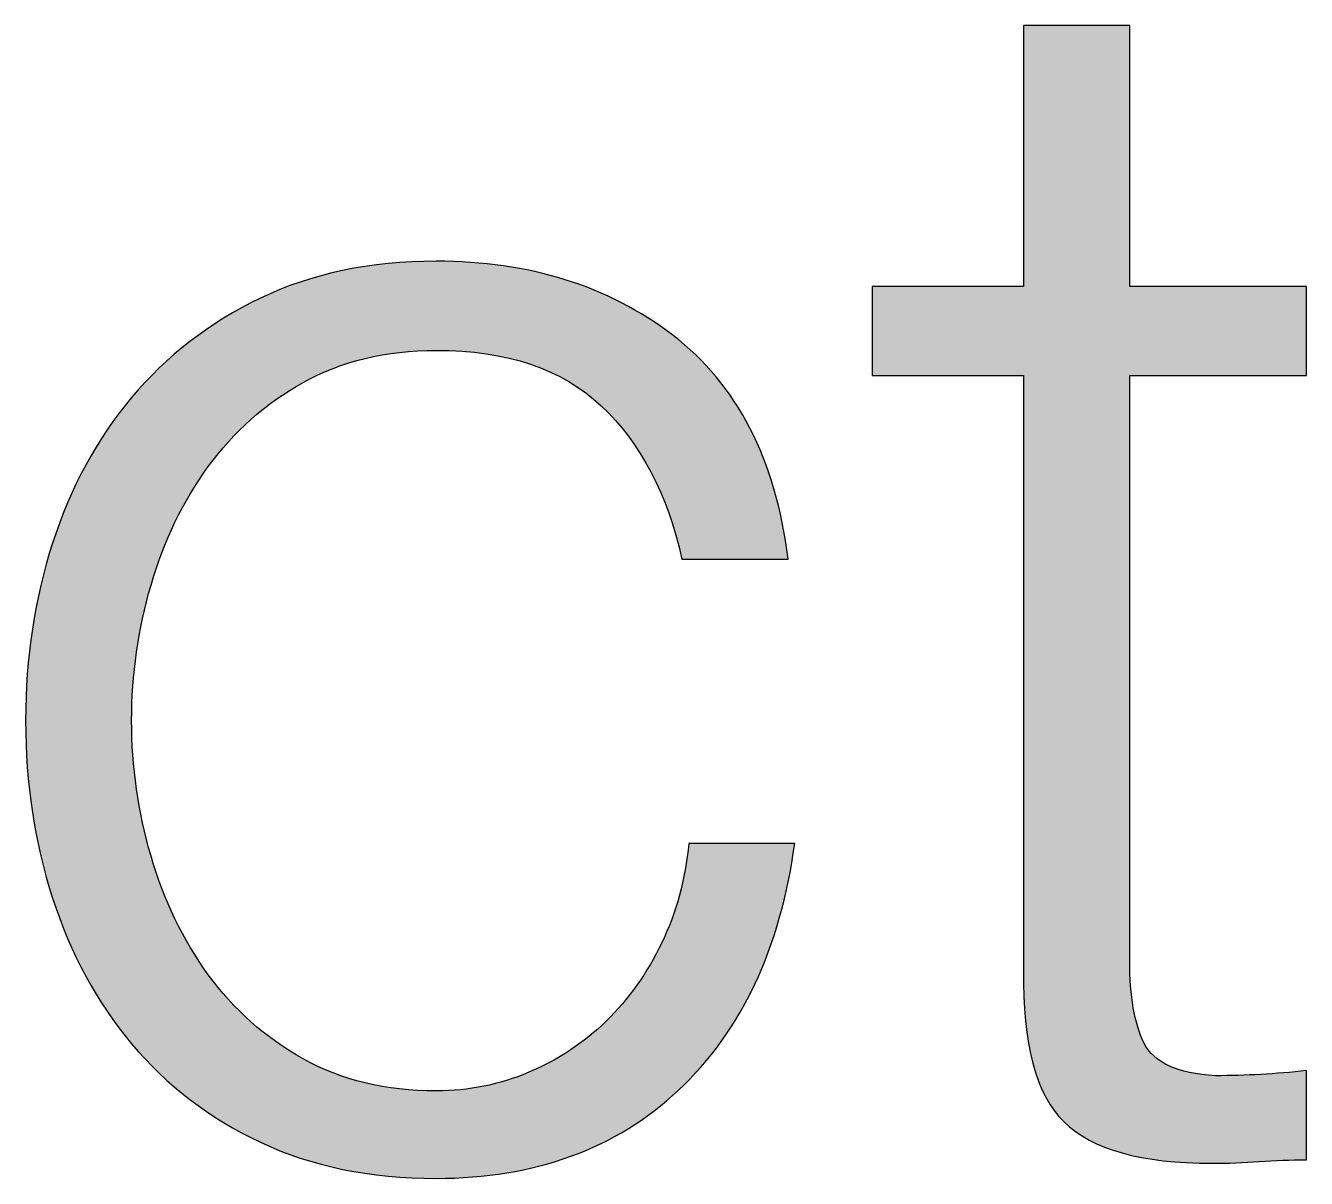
# Paper-space layout 'A2 (portrait)' of a CAD drawing. Extents: x 0 to 396, y 0 to 564.
# Drawn here: x 294.798 to 297.788, y 56.207 to 58.898 of the extents above; entities that cross this region are included whole.
import ezdxf
from ezdxf.enums import TextEntityAlignment as Align

# ---------------------------------------------------------------- set-up
doc = ezdxf.new("R2010")
doc.units = 0
doc.layers.get('0').update_dxf_attribs({"linetype": 'CONTINUOUS'})
doc.layers.get('Defpoints').update_dxf_attribs({"linetype": 'CONTINUOUS'})
doc.layers.add('JPP_Mask', color=7, linetype='CONTINUOUS')
doc.styles.add('JPP', font='arial.ttf')

# ---------------------------------------------------------------- blocks, each defined once
blk = doc.blocks.new('A2mask (portrait)')
at = {"true_color": 0x004a91}
h = blk.add_hatch(color=154, dxfattribs=at)
edge = h.paths.add_edge_path()
edge.add_spline(control_points=[(297.7879, 58.1851), (297.7879, 58.2371), (297.7879, 58.2891), (297.7879, 58.2891), (297.7879, 58.2891), (297.7621, 58.2891), (297.7234, 58.2891)], knot_values=[18.749925, 18.749925, 18.749925, 18.749925, 19.249925, 19.249925, 19.249925, 19.5, 19.5, 19.5, 19.5], degree=3, periodic=0)
edge.add_spline(control_points=[(297.7234, 58.2891), (297.6847, 58.2891), (297.6331, 58.2891), (297.5815, 58.2891)], knot_values=[18.49993, 18.49993, 18.49993, 18.49993, 18.749925, 18.749925, 18.749925, 18.749925], degree=3, periodic=0)
edge.add_spline(control_points=[(297.5815, 58.2891), (297.5557, 58.2891), (297.5299, 58.2891), (297.5058, 58.2891)], knot_values=[18.374932, 18.374932, 18.374932, 18.374932, 18.49993, 18.49993, 18.49993, 18.49993], degree=3, periodic=0)
edge.add_spline(control_points=[(297.5058, 58.2891), (297.4816, 58.2891), (297.459, 58.2891), (297.4397, 58.2891)], knot_values=[18.249935, 18.249935, 18.249935, 18.249935, 18.374932, 18.374932, 18.374932, 18.374932], degree=3, periodic=0)
edge.add_spline(control_points=[(297.4397, 58.2891), (297.43, 58.2891), (297.4212, 58.2891), (297.4133, 58.2891)], knot_values=[18.187436, 18.187436, 18.187436, 18.187436, 18.249935, 18.249935, 18.249935, 18.249935], degree=3, periodic=0)
edge.add_spline(control_points=[(297.4133, 58.2891), (297.4055, 58.2891), (297.3986, 58.2891), (297.393, 58.2891)], knot_values=[18.124938, 18.124938, 18.124938, 18.124938, 18.187436, 18.187436, 18.187436, 18.187436], degree=3, periodic=0)
edge.add_spline(control_points=[(297.393, 58.2891), (297.3902, 58.2891), (297.3876, 58.2891), (297.3854, 58.2891)], knot_values=[18.093688, 18.093688, 18.093688, 18.093688, 18.124938, 18.124938, 18.124938, 18.124938], degree=3, periodic=0)
edge.add_spline(control_points=[(297.3854, 58.2891), (297.3833, 58.2891), (297.3814, 58.2891), (297.3799, 58.2891)], knot_values=[18.062439, 18.062439, 18.062439, 18.062439, 18.093688, 18.093688, 18.093688, 18.093688], degree=3, periodic=0)
edge.add_spline(control_points=[(297.3799, 58.2891), (297.3791, 58.2891), (297.3785, 58.2891), (297.3779, 58.2891)], knot_values=[18.046814, 18.046814, 18.046814, 18.046814, 18.062439, 18.062439, 18.062439, 18.062439], degree=3, periodic=0)
edge.add_spline(control_points=[(297.3779, 58.2891), (297.3773, 58.2891), (297.3768, 58.2891), (297.3764, 58.2891)], knot_values=[18.031189, 18.031189, 18.031189, 18.031189, 18.046814, 18.046814, 18.046814, 18.046814], degree=3, periodic=0)
edge.add_spline(control_points=[(297.3764, 58.2891), (297.3762, 58.2891), (297.3761, 58.2891), (297.3759, 58.2891)], knot_values=[18.023377, 18.023377, 18.023377, 18.023377, 18.031189, 18.031189, 18.031189, 18.031189], degree=3, periodic=0)
edge.add_spline(control_points=[(297.3759, 58.2891), (297.3758, 58.2891), (297.3757, 58.2891), (297.3756, 58.2891)], knot_values=[18.015565, 18.015565, 18.015565, 18.015565, 18.023377, 18.023377, 18.023377, 18.023377], degree=3, periodic=0)
edge.add_spline(control_points=[(297.3756, 58.2891), (297.3755, 58.2891), (297.3755, 58.2891), (297.3754, 58.2891)], knot_values=[18.011659, 18.011659, 18.011659, 18.011659, 18.015565, 18.015565, 18.015565, 18.015565], degree=3, periodic=0)
edge.add_spline(control_points=[(297.3754, 58.2891), (297.3754, 58.2891), (297.3754, 58.2891), (297.3753, 58.2891)], knot_values=[18.007752, 18.007752, 18.007752, 18.007752, 18.011659, 18.011659, 18.011659, 18.011659], degree=3, periodic=0)
edge.add_spline(control_points=[(297.3753, 58.2891), (297.3753, 58.2891), (297.3753, 58.2891), (297.3753, 58.2891)], knot_values=[18.005799, 18.005799, 18.005799, 18.005799, 18.007752, 18.007752, 18.007752, 18.007752], degree=3, periodic=0)
edge.add_spline(control_points=[(297.3753, 58.2891), (297.3753, 58.2891), (297.3753, 58.2891), (297.3753, 58.2891)], knot_values=[18.003846, 18.003846, 18.003846, 18.003846, 18.005799, 18.005799, 18.005799, 18.005799], degree=3, periodic=0)
edge.add_spline(control_points=[(297.3753, 58.2891), (297.3753, 58.2891), (297.3753, 58.2891), (297.3753, 58.2891)], knot_values=[18.00287, 18.00287, 18.00287, 18.00287, 18.003846, 18.003846, 18.003846, 18.003846], degree=3, periodic=0)
edge.add_spline(control_points=[(297.3753, 58.2891), (297.3753, 58.2891), (297.3753, 58.2891), (297.3753, 58.2891)], knot_values=[18.001893, 18.001893, 18.001893, 18.001893, 18.00287, 18.00287, 18.00287, 18.00287], degree=3, periodic=0)
edge.add_spline(control_points=[(297.3753, 58.2891), (297.3753, 58.2891), (297.3753, 58.2891), (297.3753, 58.2891)], knot_values=[18.001405, 18.001405, 18.001405, 18.001405, 18.001893, 18.001893, 18.001893, 18.001893], degree=3, periodic=0)
edge.add_spline(control_points=[(297.3753, 58.2891), (297.3753, 58.2891), (297.3753, 58.2891), (297.3753, 58.2891)], knot_values=[18.000917, 18.000917, 18.000917, 18.000917, 18.001405, 18.001405, 18.001405, 18.001405], degree=3, periodic=0)
edge.add_spline(control_points=[(297.3753, 58.2891), (297.3753, 58.2891), (297.3753, 58.2891), (297.3753, 58.2891), (297.3753, 58.2891), (297.3753, 58.2891), (297.3753, 58.2891)], knot_values=[17.99994, 17.99994, 17.99994, 17.99994, 18.000856, 18.000856, 18.000856, 18.000917, 18.000917, 18.000917, 18.000917], degree=3, periodic=0)
edge.add_spline(control_points=[(297.3753, 58.2891), (297.3753, 58.2892), (297.3753, 58.3272), (297.3753, 58.3843)], knot_values=[17.749945, 17.749945, 17.749945, 17.749945, 17.99994, 17.99994, 17.99994, 17.99994], degree=3, periodic=0)
edge.add_spline(control_points=[(297.3753, 58.3843), (297.3753, 58.4415), (297.3753, 58.5176), (297.3753, 58.5937)], knot_values=[17.49995, 17.49995, 17.49995, 17.49995, 17.749945, 17.749945, 17.749945, 17.749945], degree=3, periodic=0)
edge.add_spline(control_points=[(297.3753, 58.5937), (297.3753, 58.6318), (297.3753, 58.6698), (297.3753, 58.7055)], knot_values=[17.374952, 17.374952, 17.374952, 17.374952, 17.49995, 17.49995, 17.49995, 17.49995], degree=3, periodic=0)
edge.add_spline(control_points=[(297.3753, 58.7055), (297.3753, 58.7412), (297.3753, 58.7745), (297.3753, 58.8031)], knot_values=[17.249955, 17.249955, 17.249955, 17.249955, 17.374952, 17.374952, 17.374952, 17.374952], degree=3, periodic=0)
edge.add_spline(control_points=[(297.3753, 58.8031), (297.3753, 58.8173), (297.3753, 58.8304), (297.3753, 58.842)], knot_values=[17.187456, 17.187456, 17.187456, 17.187456, 17.249955, 17.249955, 17.249955, 17.249955], degree=3, periodic=0)
edge.add_spline(control_points=[(297.3753, 58.842), (297.3753, 58.8536), (297.3753, 58.8637), (297.3753, 58.872)], knot_values=[17.124958, 17.124958, 17.124958, 17.124958, 17.187456, 17.187456, 17.187456, 17.187456], degree=3, periodic=0)
edge.add_spline(control_points=[(297.3753, 58.872), (297.3753, 58.8762), (297.3753, 58.8799), (297.3753, 58.8831)], knot_values=[17.093708, 17.093708, 17.093708, 17.093708, 17.124958, 17.124958, 17.124958, 17.124958], degree=3, periodic=0)
edge.add_spline(control_points=[(297.3753, 58.8831), (297.3753, 58.8864), (297.3753, 58.8891), (297.3753, 58.8914)], knot_values=[17.062459, 17.062459, 17.062459, 17.062459, 17.093708, 17.093708, 17.093708, 17.093708], degree=3, periodic=0)
edge.add_spline(control_points=[(297.3753, 58.8982), (297.3753, 58.8982), (297.3753, 58.8982), (297.3753, 58.8982), (297.3753, 58.8982), (297.3753, 58.8982), (297.3753, 58.8982)], knot_values=[16.999959, 16.999959, 16.999959, 16.999959, 17, 17, 17, 17.000692, 17.000692, 17.000692, 17.000692], degree=3, periodic=0)
edge.add_spline(control_points=[(297.3753, 58.8982), (297.3753, 58.8982), (297.3598, 58.8982), (297.3366, 58.8982)], knot_values=[16.749965, 16.749965, 16.749965, 16.749965, 16.999959, 16.999959, 16.999959, 16.999959], degree=3, periodic=0)
edge.add_spline(control_points=[(297.3366, 58.8982), (297.3134, 58.8982), (297.2824, 58.8982), (297.2515, 58.8982)], knot_values=[16.49997, 16.49997, 16.49997, 16.49997, 16.749965, 16.749965, 16.749965, 16.749965], degree=3, periodic=0)
edge.add_spline(control_points=[(297.2515, 58.8982), (297.236, 58.8982), (297.2206, 58.8982), (297.206, 58.8982)], knot_values=[16.374972, 16.374972, 16.374972, 16.374972, 16.49997, 16.49997, 16.49997, 16.49997], degree=3, periodic=0)
edge.add_spline(control_points=[(297.206, 58.8982), (297.1915, 58.8982), (297.178, 58.8982), (297.1664, 58.8982)], knot_values=[16.249975, 16.249975, 16.249975, 16.249975, 16.374972, 16.374972, 16.374972, 16.374972], degree=3, periodic=0)
edge.add_spline(control_points=[(297.1664, 58.8982), (297.1606, 58.8982), (297.1553, 58.8982), (297.1506, 58.8982)], knot_values=[16.187476, 16.187476, 16.187476, 16.187476, 16.249975, 16.249975, 16.249975, 16.249975], degree=3, periodic=0)
edge.add_spline(control_points=[(297.1506, 58.8982), (297.1459, 58.8982), (297.1418, 58.8982), (297.1384, 58.8982)], knot_values=[16.124977, 16.124977, 16.124977, 16.124977, 16.187476, 16.187476, 16.187476, 16.187476], degree=3, periodic=0)
edge.add_spline(control_points=[(297.1339, 58.8982), (297.1325, 58.8982), (297.1314, 58.8982), (297.1305, 58.8982)], knot_values=[16.062479, 16.062479, 16.062479, 16.062479, 16.093728, 16.093728, 16.093728, 16.093728], degree=3, periodic=0)
edge.add_spline(control_points=[(297.1277, 58.8982), (297.1277, 58.8982), (297.1277, 58.8982), (297.1277, 58.8982), (297.1277, 58.8982), (297.1277, 58.8982), (297.1277, 58.8982)], knot_values=[15.99998, 15.99998, 15.99998, 15.99998, 16.001424, 16.001424, 16.001424, 16.001445, 16.001445, 16.001445, 16.001445], degree=3, periodic=0)
edge.add_spline(control_points=[(297.1277, 58.8982), (297.1277, 58.8982), (297.1277, 58.7459), (297.1277, 58.5937)], knot_values=[15.49999, 15.49999, 15.49999, 15.49999, 15.99998, 15.99998, 15.99998, 15.99998], degree=3, periodic=0)
edge.add_spline(control_points=[(297.1277, 58.5937), (297.1277, 58.4414), (297.1277, 58.2891), (297.1277, 58.2891), (297.1277, 58.2891), (297.1277, 58.2891), (297.1277, 58.2891)], knot_values=[14.999268, 14.999268, 14.999268, 14.999268, 15.499258, 15.499258, 15.499258, 15.49999, 15.49999, 15.49999, 15.49999], degree=3, periodic=0)
edge.add_spline(control_points=[(297.1238, 58.2891), (297.1225, 58.2891), (297.1209, 58.2891), (297.119, 58.2891)], knot_values=[14.906252, 14.906252, 14.906252, 14.906252, 14.937501, 14.937501, 14.937501, 14.937501], degree=3, periodic=0)
edge.add_spline(control_points=[(297.119, 58.2891), (297.1171, 58.2891), (297.115, 58.2891), (297.1125, 58.2891)], knot_values=[14.875002, 14.875002, 14.875002, 14.875002, 14.906252, 14.906252, 14.906252, 14.906252], degree=3, periodic=0)
edge.add_spline(control_points=[(297.1125, 58.2891), (297.1077, 58.2891), (297.1018, 58.2891), (297.0951, 58.2891)], knot_values=[14.812504, 14.812504, 14.812504, 14.812504, 14.875002, 14.875002, 14.875002, 14.875002], degree=3, periodic=0)
edge.add_spline(control_points=[(297.0951, 58.2891), (297.0884, 58.2891), (297.0808, 58.2891), (297.0725, 58.2891)], knot_values=[14.750005, 14.750005, 14.750005, 14.750005, 14.812504, 14.812504, 14.812504, 14.812504], degree=3, periodic=0)
edge.add_spline(control_points=[(297.0725, 58.2891), (297.0559, 58.2891), (297.0366, 58.2891), (297.0159, 58.2891)], knot_values=[14.625008, 14.625008, 14.625008, 14.625008, 14.750005, 14.750005, 14.750005, 14.750005], degree=3, periodic=0)
edge.add_spline(control_points=[(297.0159, 58.2891), (296.9951, 58.2891), (296.973, 58.2891), (296.9509, 58.2891)], knot_values=[14.50001, 14.50001, 14.50001, 14.50001, 14.625008, 14.625008, 14.625008, 14.625008], degree=3, periodic=0)
edge.add_spline(control_points=[(296.9509, 58.2891), (296.9067, 58.2891), (296.8625, 58.2891), (296.8294, 58.2891)], knot_values=[14.250015, 14.250015, 14.250015, 14.250015, 14.50001, 14.50001, 14.50001, 14.50001], degree=3, periodic=0)
edge.add_spline(control_points=[(296.8294, 58.2891), (296.7962, 58.2891), (296.7741, 58.2891), (296.7741, 58.2891), (296.7741, 58.2891), (296.7741, 58.2891), (296.7741, 58.2891)], knot_values=[13.999043, 13.999043, 13.999043, 13.999043, 14.249058, 14.249058, 14.249058, 14.250015, 14.250015, 14.250015, 14.250015], degree=3, periodic=0)
edge.add_spline(control_points=[(296.7741, 58.2868), (296.7741, 58.286), (296.7741, 58.2851), (296.7741, 58.284)], knot_values=[13.906272, 13.906272, 13.906272, 13.906272, 13.937521, 13.937521, 13.937521, 13.937521], degree=3, periodic=0)
edge.add_spline(control_points=[(296.7741, 58.2802), (296.7741, 58.2774), (296.7741, 58.2739), (296.7741, 58.2699)], knot_values=[13.812524, 13.812524, 13.812524, 13.812524, 13.875023, 13.875023, 13.875023, 13.875023], degree=3, periodic=0)
edge.add_spline(control_points=[(296.7741, 58.2699), (296.7741, 58.266), (296.7741, 58.2615), (296.7741, 58.2566)], knot_values=[13.750025, 13.750025, 13.750025, 13.750025, 13.812524, 13.812524, 13.812524, 13.812524], degree=3, periodic=0)
edge.add_spline(control_points=[(296.7741, 58.2566), (296.7741, 58.2469), (296.7741, 58.2355), (296.7741, 58.2233)], knot_values=[13.625027, 13.625027, 13.625027, 13.625027, 13.750025, 13.750025, 13.750025, 13.750025], degree=3, periodic=0)
edge.add_spline(control_points=[(296.7741, 58.2233), (296.7741, 58.2111), (296.7741, 58.1981), (296.7741, 58.1851)], knot_values=[13.50003, 13.50003, 13.50003, 13.50003, 13.625027, 13.625027, 13.625027, 13.625027], degree=3, periodic=0)
edge.add_spline(control_points=[(296.7741, 58.1851), (296.7741, 58.159), (296.7741, 58.133), (296.7741, 58.1135)], knot_values=[13.250035, 13.250035, 13.250035, 13.250035, 13.50003, 13.50003, 13.50003, 13.50003], degree=3, periodic=0)
edge.add_spline(control_points=[(296.7741, 58.1135), (296.7741, 58.094), (296.7741, 58.081), (296.7741, 58.081), (296.7741, 58.081), (296.7741, 58.081), (296.7741, 58.081)], knot_values=[12.999308, 12.999308, 12.999308, 12.999308, 13.249343, 13.249343, 13.249343, 13.250035, 13.250035, 13.250035, 13.250035], degree=3, periodic=0)
edge.add_spline(control_points=[(296.7781, 58.081), (296.7794, 58.081), (296.781, 58.081), (296.7828, 58.081)], knot_values=[12.906292, 12.906292, 12.906292, 12.906292, 12.937541, 12.937541, 12.937541, 12.937541], degree=3, periodic=0)
edge.add_spline(control_points=[(296.7828, 58.081), (296.7847, 58.081), (296.7869, 58.081), (296.7893, 58.081)], knot_values=[12.875042, 12.875042, 12.875042, 12.875042, 12.906292, 12.906292, 12.906292, 12.906292], degree=3, periodic=0)
edge.add_spline(control_points=[(296.7893, 58.081), (296.7941, 58.081), (296.8, 58.081), (296.8067, 58.081)], knot_values=[12.812544, 12.812544, 12.812544, 12.812544, 12.875042, 12.875042, 12.875042, 12.875042], degree=3, periodic=0)
edge.add_spline(control_points=[(296.8067, 58.081), (296.8135, 58.081), (296.8211, 58.081), (296.8293, 58.081)], knot_values=[12.750045, 12.750045, 12.750045, 12.750045, 12.812544, 12.812544, 12.812544, 12.812544], degree=3, periodic=0)
edge.add_spline(control_points=[(296.8293, 58.081), (296.8459, 58.081), (296.8653, 58.081), (296.886, 58.081)], knot_values=[12.625048, 12.625048, 12.625048, 12.625048, 12.750045, 12.750045, 12.750045, 12.750045], degree=3, periodic=0)
edge.add_spline(control_points=[(296.886, 58.081), (296.9067, 58.081), (296.9288, 58.081), (296.9509, 58.081)], knot_values=[12.50005, 12.50005, 12.50005, 12.50005, 12.625048, 12.625048, 12.625048, 12.625048], degree=3, periodic=0)
edge.add_spline(control_points=[(296.9509, 58.081), (296.9951, 58.081), (297.0393, 58.081), (297.0725, 58.081)], knot_values=[12.250055, 12.250055, 12.250055, 12.250055, 12.50005, 12.50005, 12.50005, 12.50005], degree=3, periodic=0)
edge.add_spline(control_points=[(297.0725, 58.081), (297.1056, 58.081), (297.1277, 58.081), (297.1277, 58.081), (297.1277, 58.081), (297.1277, 58.081), (297.1277, 58.081)], knot_values=[11.999694, 11.999694, 11.999694, 11.999694, 12.249749, 12.249749, 12.249749, 12.250055, 12.250055, 12.250055, 12.250055], degree=3, periodic=0)
edge.add_spline(control_points=[(297.1277, 58.077), (297.1277, 58.0757), (297.1277, 58.0741), (297.1277, 58.0721)], knot_values=[11.953186, 11.953186, 11.953186, 11.953186, 11.968811, 11.968811, 11.968811, 11.968811], degree=3, periodic=0)
edge.add_spline(control_points=[(297.1277, 58.0721), (297.1277, 58.0702), (297.1277, 58.068), (297.1277, 58.0654)], knot_values=[11.937561, 11.937561, 11.937561, 11.937561, 11.953186, 11.953186, 11.953186, 11.953186], degree=3, periodic=0)
edge.add_spline(control_points=[(297.1277, 58.0654), (297.1277, 58.0603), (297.1277, 58.0541), (297.1277, 58.0467)], knot_values=[11.906312, 11.906312, 11.906312, 11.906312, 11.937561, 11.937561, 11.937561, 11.937561], degree=3, periodic=0)
edge.add_spline(control_points=[(297.1277, 58.0467), (297.1277, 58.0394), (297.1277, 58.0309), (297.1277, 58.0214)], knot_values=[11.875063, 11.875063, 11.875063, 11.875063, 11.906312, 11.906312, 11.906312, 11.906312], degree=3, periodic=0)
edge.add_spline(control_points=[(297.1277, 58.0214), (297.1277, 58.0025), (297.1277, 57.9794), (297.1277, 57.953)], knot_values=[11.812564, 11.812564, 11.812564, 11.812564, 11.875063, 11.875063, 11.875063, 11.875063], degree=3, periodic=0)
edge.add_spline(control_points=[(297.1277, 57.953), (297.1277, 57.9266), (297.1277, 57.8968), (297.1277, 57.8643)], knot_values=[11.750065, 11.750065, 11.750065, 11.750065, 11.812564, 11.812564, 11.812564, 11.812564], degree=3, periodic=0)
edge.add_spline(control_points=[(297.1277, 57.8643), (297.1277, 57.7993), (297.1277, 57.7235), (297.1277, 57.6422)], knot_values=[11.625068, 11.625068, 11.625068, 11.625068, 11.750065, 11.750065, 11.750065, 11.750065], degree=3, periodic=0)
edge.add_spline(control_points=[(297.1277, 57.6422), (297.1277, 57.5609), (297.1277, 57.4742), (297.1277, 57.3876)], knot_values=[11.50007, 11.50007, 11.50007, 11.50007, 11.625068, 11.625068, 11.625068, 11.625068], degree=3, periodic=0)
edge.add_spline(control_points=[(297.1277, 57.3876), (297.1277, 57.2142), (297.1277, 57.0408), (297.1277, 56.9107)], knot_values=[11.250075, 11.250075, 11.250075, 11.250075, 11.50007, 11.50007, 11.50007, 11.50007], degree=3, periodic=0)
edge.add_spline(control_points=[(297.1277, 56.9107), (297.1277, 56.7806), (297.1277, 56.6939), (297.1277, 56.6939), (297.1251, 56.521), (297.1565, 56.4023), (297.222, 56.3384)], knot_values=[10, 10, 10, 10, 10.250075, 10.250075, 10.250075, 11.250075, 11.250075, 11.250075, 11.250075], degree=3, periodic=0)
edge.add_spline(control_points=[(297.222, 56.3384), (297.2875, 56.2741), (297.4028, 56.2419), (297.5678, 56.2419)], knot_values=[9, 9, 9, 9, 10, 10, 10, 10], degree=3, periodic=0)
edge.add_spline(control_points=[(297.5678, 56.2419), (297.6045, 56.2419), (297.6411, 56.2433), (297.6778, 56.246)], knot_values=[8, 8, 8, 8, 9, 9, 9, 9], degree=3, periodic=0)
edge.add_spline(control_points=[(297.6778, 56.246), (297.7145, 56.2486), (297.7512, 56.2498), (297.7879, 56.2498)], knot_values=[7, 7, 7, 7, 8, 8, 8, 8], degree=3, periodic=0)
edge.add_spline(control_points=[(297.7879, 56.2498), (297.7879, 56.2498), (297.7879, 56.4582), (297.7879, 56.4582), (297.7171, 56.4503), (297.6464, 56.4463), (297.5757, 56.4463)], knot_values=[5, 5, 5, 5, 6, 6, 6, 7, 7, 7, 7], degree=3, periodic=0)
edge.add_spline(control_points=[(297.5757, 56.4463), (297.4866, 56.4515), (297.4309, 56.4771), (297.4087, 56.5229)], knot_values=[4, 4, 4, 4, 5, 5, 5, 5], degree=3, periodic=0)
edge.add_spline(control_points=[(297.4087, 56.5229), (297.3864, 56.5687), (297.3753, 56.6323), (297.3753, 56.7134)], knot_values=[3, 3, 3, 3, 4, 4, 4, 4], degree=3, periodic=0)
edge.add_spline(control_points=[(297.3753, 56.7134), (297.3753, 56.7134), (297.3753, 58.081), (297.3753, 58.081), (297.3753, 58.081), (297.4784, 58.081), (297.5816, 58.081)], knot_values=[1.5, 1.5, 1.5, 1.5, 2.5, 2.5, 2.5, 3, 3, 3, 3], degree=3, periodic=0)
edge.add_spline(control_points=[(297.5816, 58.081), (297.6847, 58.081), (297.7879, 58.081), (297.7879, 58.081), (297.7879, 58.081), (297.7879, 58.133), (297.7879, 58.1851)], knot_values=[0.5, 0.5, 0.5, 0.5, 1, 1, 1, 1.5, 1.5, 1.5, 1.5], degree=3, periodic=0)
h = blk.add_hatch(color=154, dxfattribs=at)
edge = h.paths.add_edge_path()
edge.add_spline(control_points=[(295.0904, 56.9591), (295.0603, 57.0625), (295.0452, 57.168), (295.0452, 57.2754), (295.0452, 57.3829), (295.0603, 57.4882), (295.0904, 57.5918)], knot_values=[4, 4, 4, 4, 5, 5, 5, 6, 6, 6, 6], degree=3, periodic=0)
edge.add_spline(control_points=[(295.0904, 57.5918), (295.1205, 57.6951), (295.1651, 57.7875), (295.224, 57.8687)], knot_values=[3, 3, 3, 3, 4, 4, 4, 4], degree=3, periodic=0)
edge.add_spline(control_points=[(295.224, 57.8687), (295.283, 57.9499), (295.3569, 58.0155), (295.446, 58.0652)], knot_values=[2, 2, 2, 2, 3, 3, 3, 3], degree=3, periodic=0)
edge.add_spline(control_points=[(295.446, 58.0652), (295.535, 58.1149), (295.6386, 58.1399), (295.7564, 58.1399)], knot_values=[1, 1, 1, 1, 2, 2, 2, 2], degree=3, periodic=0)
edge.add_spline(control_points=[(295.7564, 58.1399), (295.9214, 58.1399), (296.0497, 58.0967), (296.1415, 58.0103)], knot_values=[0, 0, 0, 0, 1, 1, 1, 1], degree=3, periodic=0)
edge.add_spline(control_points=[(296.1415, 58.0103), (296.2332, 57.9239), (296.296, 57.8045), (296.3301, 57.6527)], knot_values=[27, 27, 27, 27, 28, 28, 28, 28], degree=3, periodic=0)
edge.add_spline(control_points=[(296.3301, 57.6527), (296.3301, 57.6527), (296.5777, 57.6527), (296.5777, 57.6527), (296.5488, 57.8857), (296.4591, 58.06), (296.3085, 58.1753)], knot_values=[25, 25, 25, 25, 26, 26, 26, 27, 27, 27, 27], degree=3, periodic=0)
edge.add_spline(control_points=[(296.3085, 58.1753), (296.1578, 58.2906), (295.9738, 58.3481), (295.7564, 58.3481)], knot_values=[24, 24, 24, 24, 25, 25, 25, 25], degree=3, periodic=0)
edge.add_spline(control_points=[(295.7564, 58.3481), (295.6018, 58.3481), (295.465, 58.3192), (295.3458, 58.2617)], knot_values=[23, 23, 23, 23, 24, 24, 24, 24], degree=3, periodic=0)
edge.add_spline(control_points=[(295.3458, 58.2617), (295.2266, 58.2042), (295.1264, 58.1268), (295.0452, 58.0299)], knot_values=[22, 22, 22, 22, 23, 23, 23, 23], degree=3, periodic=0)
edge.add_spline(control_points=[(295.0452, 58.0299), (294.964, 57.9329), (294.9024, 57.8195), (294.8606, 57.6899)], knot_values=[21, 21, 21, 21, 22, 22, 22, 22], degree=3, periodic=0)
edge.add_spline(control_points=[(294.8606, 57.6899), (294.8186, 57.5603), (294.7976, 57.422), (294.7976, 57.2754)], knot_values=[20, 20, 20, 20, 21, 21, 21, 21], degree=3, periodic=0)
edge.add_spline(control_points=[(294.7976, 57.2754), (294.7976, 57.1286), (294.8186, 56.9906), (294.8606, 56.861)], knot_values=[19, 19, 19, 19, 20, 20, 20, 20], degree=3, periodic=0)
edge.add_spline(control_points=[(294.8606, 56.861), (294.9024, 56.7313), (294.964, 56.6179), (295.0452, 56.521)], knot_values=[18, 18, 18, 18, 19, 19, 19, 19], degree=3, periodic=0)
edge.add_spline(control_points=[(295.0452, 56.521), (295.1264, 56.4241), (295.2266, 56.3474), (295.3458, 56.2911)], knot_values=[17, 17, 17, 17, 18, 18, 18, 18], degree=3, periodic=0)
edge.add_spline(control_points=[(295.3458, 56.2911), (295.465, 56.2347), (295.6018, 56.2066), (295.7564, 56.2066)], knot_values=[16, 16, 16, 16, 17, 17, 17, 17], degree=3, periodic=0)
edge.add_spline(control_points=[(295.7564, 56.2066), (295.9869, 56.2066), (296.1755, 56.2753), (296.3222, 56.4128), (296.4689, 56.5504), (296.5593, 56.7423), (296.5934, 56.9887)], knot_values=[14, 14, 14, 14, 15, 15, 15, 16, 16, 16, 16], degree=3, periodic=0)
edge.add_spline(control_points=[(296.5934, 56.9887), (296.5934, 56.9887), (296.3458, 56.9887), (296.3458, 56.9887), (296.338, 56.9047), (296.317, 56.8275), (296.2829, 56.7566)], knot_values=[12, 12, 12, 12, 13, 13, 13, 14, 14, 14, 14], degree=3, periodic=0)
edge.add_spline(control_points=[(296.2829, 56.7566), (296.2489, 56.686), (296.2056, 56.6251), (296.1533, 56.574)], knot_values=[11, 11, 11, 11, 12, 12, 12, 12], degree=3, periodic=0)
edge.add_spline(control_points=[(296.1533, 56.574), (296.1008, 56.5229), (296.0406, 56.483), (295.9725, 56.4542), (295.9044, 56.4253), (295.8324, 56.4109), (295.7564, 56.4109)], knot_values=[9, 9, 9, 9, 10, 10, 10, 11, 11, 11, 11], degree=3, periodic=0)
edge.add_spline(control_points=[(295.7564, 56.4109), (295.6386, 56.4109), (295.535, 56.4358), (295.446, 56.4857)], knot_values=[8, 8, 8, 8, 9, 9, 9, 9], degree=3, periodic=0)
edge.add_spline(control_points=[(295.446, 56.4857), (295.3569, 56.5353), (295.283, 56.601), (295.224, 56.6822)], knot_values=[7, 7, 7, 7, 8, 8, 8, 8], degree=3, periodic=0)
edge.add_spline(control_points=[(295.224, 56.6822), (295.1651, 56.7633), (295.1205, 56.8557), (295.0904, 56.9591)], knot_values=[6, 6, 6, 6, 7, 7, 7, 7], degree=3, periodic=0)
at = {"layer": 'Defpoints', "color": 154, "true_color": 0x004a91}
for points, knots in [([(297.7879, 58.2891), (297.7879, 58.2891), (297.7879, 58.081), (297.7879, 58.081), (297.7879, 58.081), (297.3753, 58.081), (297.3753, 58.081), (297.3753, 58.081), (297.3753, 56.7134), (297.3753, 56.7134), (297.3753, 56.6323), (297.3864, 56.5687), (297.4087, 56.5229), (297.4309, 56.4771), (297.4866, 56.4515), (297.5757, 56.4463), (297.6464, 56.4463), (297.7171, 56.4503), (297.7879, 56.4582), (297.7879, 56.4582), (297.7879, 56.2498), (297.7879, 56.2498), (297.7512, 56.2498), (297.7145, 56.2486), (297.6778, 56.246), (297.6411, 56.2433), (297.6045, 56.2419), (297.5678, 56.2419), (297.4028, 56.2419), (297.2875, 56.2741), (297.222, 56.3384), (297.1565, 56.4023), (297.1251, 56.521), (297.1277, 56.6939), (297.1277, 56.6939), (297.1277, 58.081), (297.1277, 58.081), (297.1277, 58.081), (296.7741, 58.081), (296.7741, 58.081), (296.7741, 58.081), (296.7741, 58.2891), (296.7741, 58.2891), (296.7741, 58.2891), (297.1277, 58.2891), (297.1277, 58.2891), (297.1277, 58.2891), (297.1277, 58.8982), (297.1277, 58.8982), (297.1277, 58.8982), (297.3753, 58.8982), (297.3753, 58.8982), (297.3753, 58.8982), (297.3753, 58.2891), (297.3753, 58.2891), (297.3753, 58.2891), (297.7879, 58.2891), (297.7879, 58.2891)], [0, 0, 0, 0, 1, 1, 1, 2, 2, 2, 3, 3, 3, 4, 4, 4, 5, 5, 5, 6, 6, 6, 7, 7, 7, 8, 8, 8, 9, 9, 9, 10, 10, 10, 11, 11, 11, 12, 12, 12, 13, 13, 13, 14, 14, 14, 15, 15, 15, 16, 16, 16, 17, 17, 17, 18, 18, 18, 19, 19, 19, 19]), ([(296.1415, 58.0103), (296.0497, 58.0967), (295.9214, 58.1399), (295.7564, 58.1399), (295.6386, 58.1399), (295.535, 58.1149), (295.446, 58.0652), (295.3569, 58.0155), (295.283, 57.9499), (295.224, 57.8687), (295.1651, 57.7875), (295.1205, 57.6951), (295.0904, 57.5918), (295.0603, 57.4882), (295.0452, 57.3829), (295.0452, 57.2754), (295.0452, 57.168), (295.0603, 57.0625), (295.0904, 56.9591), (295.1205, 56.8557), (295.1651, 56.7633), (295.224, 56.6822), (295.283, 56.601), (295.3569, 56.5353), (295.446, 56.4857), (295.535, 56.4358), (295.6386, 56.4109), (295.7564, 56.4109), (295.8324, 56.4109), (295.9044, 56.4253), (295.9725, 56.4542), (296.0406, 56.483), (296.1008, 56.5229), (296.1533, 56.574), (296.2056, 56.6251), (296.2489, 56.686), (296.2829, 56.7566), (296.317, 56.8275), (296.338, 56.9047), (296.3458, 56.9887), (296.3458, 56.9887), (296.5934, 56.9887), (296.5934, 56.9887), (296.5593, 56.7423), (296.4689, 56.5504), (296.3222, 56.4128), (296.1755, 56.2753), (295.9869, 56.2066), (295.7564, 56.2066), (295.6018, 56.2066), (295.465, 56.2347), (295.3458, 56.2911), (295.2266, 56.3474), (295.1264, 56.4241), (295.0452, 56.521), (294.964, 56.6179), (294.9024, 56.7313), (294.8606, 56.861), (294.8186, 56.9906), (294.7976, 57.1286), (294.7976, 57.2754), (294.7976, 57.422), (294.8186, 57.5603), (294.8606, 57.6899), (294.9024, 57.8195), (294.964, 57.9329), (295.0452, 58.0299), (295.1264, 58.1268), (295.2266, 58.2042), (295.3458, 58.2617), (295.465, 58.3192), (295.6018, 58.3481), (295.7564, 58.3481), (295.9738, 58.3481), (296.1578, 58.2906), (296.3085, 58.1753), (296.4591, 58.06), (296.5488, 57.8857), (296.5777, 57.6527), (296.5777, 57.6527), (296.3301, 57.6527), (296.3301, 57.6527), (296.296, 57.8045), (296.2332, 57.9239), (296.1415, 58.0103)], [0, 0, 0, 0, 1, 1, 1, 2, 2, 2, 3, 3, 3, 4, 4, 4, 5, 5, 5, 6, 6, 6, 7, 7, 7, 8, 8, 8, 9, 9, 9, 10, 10, 10, 11, 11, 11, 12, 12, 12, 13, 13, 13, 14, 14, 14, 15, 15, 15, 16, 16, 16, 17, 17, 17, 18, 18, 18, 19, 19, 19, 20, 20, 20, 21, 21, 21, 22, 22, 22, 23, 23, 23, 24, 24, 24, 25, 25, 25, 26, 26, 26, 27, 27, 27, 28, 28, 28, 28])]:
    blk.add_open_spline(points, degree=3, knots=knots, dxfattribs=at)
at = {"color": 7, "style": 'JPP'}
for tag, p in [('Client', (348.6, 80.5)), ('Project1', (348.6, 63)), ('Project2', (348.6, 57.75)), ('Project3', (348.6, 52.5)), ('Title1', (348.6, 40.25)), ('Title2', (348.6, 35)), ('Title3', (348.6, 29.75)), ('Status', (273, 5.25))]:
    blk.add_attdef(tag, text='', height=2.5, dxfattribs=at).set_placement(p, align=Align.MIDDLE_LEFT)
at = {"color": 2, "style": 'JPP'}
for tag, p in [('Scale', (292.25, 17.5)), ('Checked', (355.25, 17.5)), ('Drawn', (323.75, 17.5)), ('Date', (386.75, 17.5))]:
    blk.add_attdef(tag, text='', height=1.4, dxfattribs=at).set_placement(p, align=Align.MIDDLE_CENTER)
at = {"color": 6, "style": 'JPP'}
for tag, p in [('Ref', (336, 5.25)), ('DrgNo.', (365.4, 5.25))]:
    blk.add_attdef(tag, text='', height=2.8, dxfattribs=at).set_placement(p, align=Align.MIDDLE_LEFT)
blk.add_attdef('Rev', text='', height=2.8, dxfattribs=at).set_placement((389.3923, 5.25), align=Align.MIDDLE_CENTER)

psp = doc.layouts.new('A2 (portrait)')

# ---------------------------------------------------------------- block references
at = {"layer": 'JPP_Mask'}
psp.add_blockref('A2mask (portrait)', (0, 0), dxfattribs=at)

doc.saveas('drawing.dxf')
